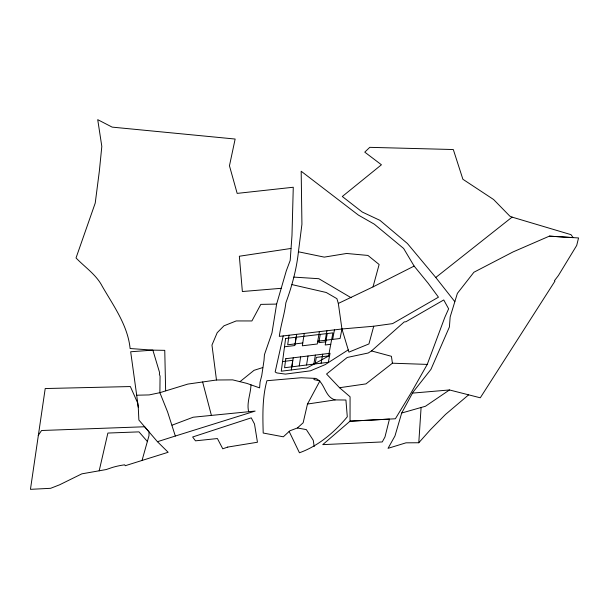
<?xml version="1.0" encoding="UTF-8"?>
<svg xmlns="http://www.w3.org/2000/svg" width="609" height="609" viewBox="0 0 609 609"><rect width="100%" height="100%" fill="white"/><g stroke="black" fill="none" stroke-linecap="round" stroke-linejoin="round"><path stroke-width="0.91" d="M136.69 395.211L138.266 407.238L138.882 420.035L157.442 441.7L175.323 436.036L167.597 411.935L159.885 392.683L160.06 376.065L159.36 374.406L159.627 372.693L152.859 350.129L130.113 348.531C127.791 325.404 113.578 305.939 102.304 286.397C96.329 274.697 84.948 267.26 76.026 257.95L95.232 203.063L99.351 171.106L101.817 146.404L97.722 119.661L112.155 127.121L235.143 139.042L229.456 165.785L237.167 193.388L293.272 187.245L291.985 235.394L290.196 260.439L286.314 270.792L276.631 304.089L271.972 332.895L264.451 354.636L264.017 360.338L261.748 375.578L260.081 382.033L259.586 387.887L246.972 383.419L232.676 379.871L216.477 380.001L187.854 384.081L159.885 392.683L149.144 394.921L136.69 395.211L130.676 351.766L152.859 350.129L164.757 350.35L165.648 390.78M418.786 442.751L421.093 407.49L425.44 406.272L449.488 389.958L480.288 397.799L554.928 281.175L554.396 280.779L558.392 275.542L576.708 245.442L578.55 237.952L549.371 236.14L513.06 251.92L473.909 272.246L457.382 293.363L450.165 316.954L449.404 326.995L430.944 369.366L412.955 392.226L401.696 413.016L394.967 435.96L388.032 448.338L405.997 442.827L418.786 442.751L430.449 429.688L445.476 414.478L468.61 394.86M298.425 251.783C296.56 269.262 291.901 286.359 285.865 302.84C284.548 314.153 280.779 325.061 279.295 336.381L341.946 328.989L373.728 326.226L392.592 323.623L438.457 297.184L428.127 283.215L414.135 266.08L403.63 248.457L374.284 224.158L358.366 215.076L301.181 171.236L301.927 224.279L298.425 251.783L324.262 257.12L346.612 253.473L367.927 255.437L379.133 264.504L373.012 286.9L338.322 303.434L341.946 328.989L348.919 352.116L368.932 343.94L373.728 326.226M288.993 335.239L287.699 344.785L302.772 342.981M250.969 384.835C250.786 393.741 246.432 402.846 248.678 411.73M138.266 407.238L137.725 403.128L130.356 386.548L45.211 388.542L30.45 489.339L50.623 488.311L59.598 484.802L81.834 473.848L106.202 469.547L112.551 467.385A41.595 20.676 -9.5 0 1 123.772 464.949L124.716 464.827L125.218 465.725L168.153 452.274L157.442 441.7M291.323 369.945L292.716 360.315L282.546 361.571M296.058 337.241L294.855 345.547L284.51 346.787M291.917 366.824L293.226 357.803M295.243 343.879L296.629 334.341M299.247 365.918L300.633 356.889M304.241 333.443L302.338 345.798L317.281 344.001L319.39 331.654M306.548 365.004L308.017 355.983M313.833 364.098L315.378 355.085M315.241 363.375L316.277 357.414L328.578 355.9M320.258 334.371L318.827 342.661L325.769 341.824M321.103 363.192L322.724 354.179M325.221 340.286L326.934 330.763M327.269 333.542L325.198 344.983L330.748 344.313M332.659 339.396L334.455 329.872M341.953 328.989L340.073 338.505L317.761 341.185M283.2 335.924L275.154 371.985L276.867 372.936L285.423 374.109L310.362 370.843L325.145 364.639L348.241 349.87M99.176 470.864L107.877 433.052L138.981 431.872L147.568 441.708M314.495 378.356L313.932 379.574L319.892 380.945L307.476 404.041L303.145 422.791L297.413 427.967L289.876 430.791L283.33 436.805L263.202 433.029C262.715 415.612 262.235 397.608 266.909 380.724L301.227 377.74L315.812 378.417C325.198 382.673 324.399 396.84 335.102 399.907L345.92 400.014L347.297 416.792C334.638 432.101 318.34 446.039 299.438 452.769L289.161 431.446M142.042 460.457L148.992 435.671L149.015 431.857L144.645 426.764L41.549 430.502L38.222 435.45M427.252 364.403L444.745 317.54L448.627 308.816L443.748 299.955L405.921 321.75L404.224 321.933L371.513 350.936L368.201 353.007L347.206 357.468L326.546 374.017L339.54 387.72L350.076 396.794L350.038 421.184L322.747 444.631L382.254 441.944L384.979 436.98L389.456 419.091L350.038 421.184L395.378 418.779L411.045 392.95L427.252 364.403L392.417 363.208L365.956 383.891L339.54 387.72M239.961 381.676L254.052 370.318L262.745 367.57M512.1 217.116L509.855 216.149L493.579 199.501L462.893 179.267L453.309 149.532L369.77 147.34L364.768 152.136L381.432 164.78L342.296 196.501L362.294 212.061L379.932 220.344L407.429 243.516L435.778 277.491L512.1 217.116L570.991 234.655L573.138 237.632L549.371 236.14M373.012 286.9L414.135 266.08M172.103 425.173L193.167 417.218L255.133 411.083L175.323 436.036M401.696 413.016L421.093 407.49M335.102 399.907L307.476 404.041M290.942 248.457L239.345 256.237L242.367 291.528L281.084 288.316M412.788 393.087L449.488 389.958M276.631 304.089L260.819 304.378L251.913 320.951L236.223 320.935L223.967 325.815L217.192 332.72L211.962 345.075L216.477 380.001M293.85 277.11L318.819 278.709L351.104 297.725M297.413 427.967L306.35 429.611L313.232 440.254L314.198 446.496M291.97 284.601L326.226 292.487L336.899 298.661L338.322 303.434M371.513 350.936L391.42 356.311L392.417 363.208M435.778 277.491L454.839 301.691M202.63 381.972L211.422 415.46M285.606 338.482L281.267 371.208L306.837 368.011L328.555 356.044L332.895 332.872L285.606 338.482M285.796 358.709L284.57 367.737L328.342 362.294L330.04 353.289L285.796 358.709M227.713 447.082L222.772 448.81L217.413 438.541L195.489 440.84L192.642 436.996L251.251 417.843L254.501 423.971L257.447 442.241L227.713 447.082"/></g></svg>
